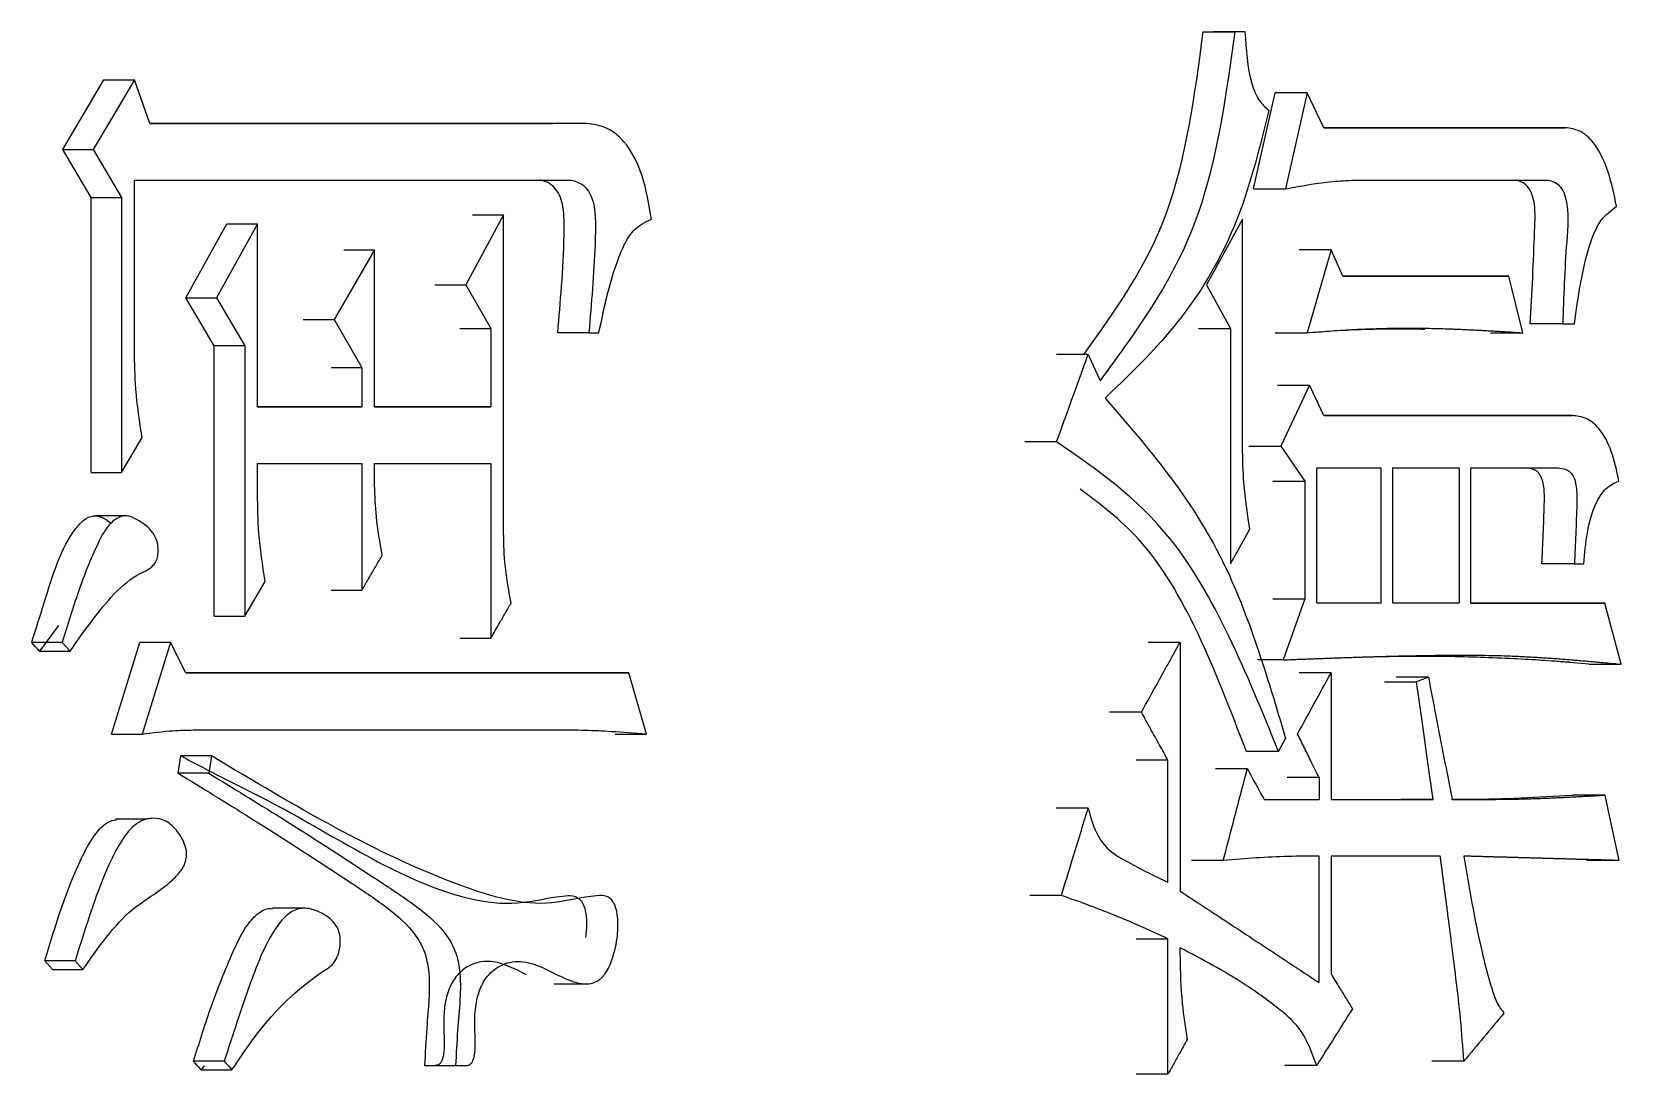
# Model space of a CAD drawing. Header units: millimetres. Extents: x 2379 to 4059, y 879 to 2067.
# Drawn here: x 3146.9 to 3150.841, y 1053.187 to 1055.773 of the extents above; entities that cross this region are included whole.
import ezdxf

# ---------------------------------------------------------------- set-up
doc = ezdxf.new("R2010")
doc.units = ezdxf.units.MM

msp = doc.modelspace()

# ---------------------------------------------------------------- linework, layer by layer
at = {"color": 7, "linetype": 'Continuous', "lineweight": 25}
for p, q in [((3149.8049, 1055.7726), (3149.8839, 1055.7726)), ((3149.9077, 1055.7726), (3149.8287, 1055.7726)), ((3149.9077, 1055.7726), (3149.8839, 1055.7726)), ((3146.9765, 1055.4805), (3147.0786, 1055.6536)), ((3147.1545, 1055.6536), (3147.0523, 1055.4805)), ((3147.0786, 1055.6536), (3147.1545, 1055.6536)), ((3147.1927, 1055.5454), (3147.1545, 1055.6536)), ((3149.9291, 1055.3832), (3149.9824, 1055.6212)), ((3150.062, 1055.6212), (3149.9828, 1055.6212)), ((3150.062, 1055.6212), (3150.0087, 1055.3832)), ((3150.1034, 1055.5346), (3150.062, 1055.6212)), ((3148.2687, 1055.5454), (3147.1927, 1055.5454)), ((3147.1927, 1055.5454), (3148.1914, 1055.5454)), ((3148.2687, 1055.5454), (3148.1916, 1055.5454)), ((3150.7015, 1055.5346), (3150.1034, 1055.5346)), ((3150.1034, 1055.5346), (3150.6211, 1055.5346)), ((3150.6215, 1055.5346), (3150.7015, 1055.5346)), ((3146.9765, 1055.4805), (3147.0523, 1055.4805)), ((3147.0467, 1055.3615), (3146.9765, 1055.4805)), ((3147.0523, 1055.4805), (3147.1226, 1055.3615)), ((3147.1545, 1055.4048), (3148.2377, 1055.4048)), ((3147.1545, 1054.9829), (3147.1545, 1055.4048)), ((3149.9295, 1055.3832), (3150.0087, 1055.3832)), ((3150.1861, 1055.4048), (3150.6608, 1055.4048)), ((3147.0467, 1055.3615), (3147.1226, 1055.3615)), ((3147.0467, 1054.68), (3147.0467, 1055.3615)), ((3147.1226, 1055.3615), (3147.1226, 1054.68)), ((3147.282, 1055.1127), (3147.3833, 1055.2966)), ((3147.4596, 1055.2966), (3147.3581, 1055.1127)), ((3147.3833, 1055.2966), (3147.4596, 1055.2966)), ((3147.4596, 1054.8423), (3147.4596, 1055.2966)), ((3148.0695, 1055.3183), (3147.9758, 1055.1452)), ((3147.9925, 1055.3183), (3148.0695, 1055.3183)), ((3148.0695, 1054.5394), (3148.0695, 1055.3183)), ((3149.9018, 1055.3075), (3149.8124, 1055.1452)), ((3149.9018, 1054.7558), (3149.9018, 1055.3075)), ((3147.7499, 1055.2317), (3147.6492, 1055.0587)), ((3147.6733, 1055.2317), (3147.7499, 1055.2317)), ((3147.7499, 1054.8423), (3147.7499, 1055.2317)), ((3150.1212, 1055.2318), (3150.0419, 1055.2318)), ((3150.1212, 1055.2318), (3150.062, 1055.0262)), ((3150.1507, 1055.1669), (3150.1212, 1055.2318)), ((3147.8989, 1055.1452), (3147.9758, 1055.1452)), ((3147.9758, 1055.1452), (3148.0383, 1055.037)), ((3149.8124, 1055.1452), (3149.872, 1055.037)), ((3150.4819, 1055.1669), (3150.5617, 1055.1669)), ((3150.5967, 1055.0262), (3150.5617, 1055.1669)), ((3147.282, 1055.1127), (3147.3581, 1055.1127)), ((3147.3517, 1054.9937), (3147.282, 1055.1127)), ((3147.3581, 1055.1127), (3147.4279, 1054.9937)), ((3147.5727, 1055.0587), (3147.6492, 1055.0587)), ((3147.6492, 1055.0587), (3147.7185, 1054.9397)), ((3147.9614, 1055.037), (3148.0383, 1055.037)), ((3148.0383, 1055.037), (3148.0383, 1054.8423)), ((3148.2811, 1055.0262), (3148.204, 1055.0262)), ((3148.2811, 1055.0262), (3148.306, 1055.0262)), ((3149.793, 1055.037), (3149.872, 1055.037)), ((3149.872, 1055.037), (3149.872, 1054.4529)), ((3149.9828, 1055.0262), (3150.062, 1055.0262)), ((3150.5168, 1055.0262), (3150.5967, 1055.0262)), ((3150.6957, 1055.0479), (3150.6157, 1055.0479)), ((3150.6957, 1055.0479), (3150.7248, 1055.0479)), ((3147.4279, 1054.9937), (3147.3517, 1054.9937)), ((3147.3517, 1054.3231), (3147.3517, 1054.9937)), ((3147.4279, 1054.9937), (3147.4279, 1054.3231)), ((3147.6419, 1054.9397), (3147.7185, 1054.9397)), ((3147.7185, 1054.9397), (3147.7185, 1054.8423)), ((3149.5191, 1054.9721), (3149.4405, 1054.9721)), ((3149.5191, 1054.9721), (3149.5491, 1054.9072)), ((3149.9887, 1054.8964), (3150.0679, 1054.8964)), ((3150.0679, 1054.8964), (3149.9968, 1054.745)), ((3150.1034, 1054.8207), (3150.0679, 1054.8964)), ((3147.7185, 1054.8423), (3147.4596, 1054.8423)), ((3147.4596, 1054.8423), (3147.6419, 1054.8423)), ((3147.6419, 1054.8423), (3147.7185, 1054.8423)), ((3148.0383, 1054.8423), (3147.7499, 1054.8423)), ((3147.7499, 1054.8423), (3147.9613, 1054.8423)), ((3147.9614, 1054.8423), (3148.0383, 1054.8423)), ((3150.719, 1054.8207), (3150.1034, 1054.8207)), ((3150.1034, 1054.8207), (3150.6385, 1054.8207)), ((3150.6389, 1054.8207), (3150.719, 1054.8207)), ((3147.1226, 1054.68), (3147.1736, 1054.7666)), ((3149.4408, 1054.7558), (3149.3623, 1054.7558)), ((3149.9177, 1054.745), (3149.9968, 1054.745)), ((3149.9968, 1054.745), (3150.0561, 1054.6584)), ((3147.4596, 1054.7017), (3147.7185, 1054.7017)), ((3147.4596, 1054.6259), (3147.4596, 1054.7017)), ((3147.7185, 1054.7017), (3147.7185, 1054.388)), ((3147.7499, 1054.7017), (3148.0383, 1054.7017)), ((3147.7499, 1054.6476), (3147.7499, 1054.7017)), ((3148.0383, 1054.7017), (3148.0383, 1054.269)), ((3147.0467, 1054.68), (3147.1226, 1054.68)), ((3150.0857, 1054.3556), (3150.0857, 1054.6909)), ((3150.0857, 1054.6909), (3150.2451, 1054.6909)), ((3150.2451, 1054.6909), (3150.2451, 1054.3556)), ((3150.2745, 1054.3556), (3150.2745, 1054.6909)), ((3150.2745, 1054.6909), (3150.4389, 1054.6909)), ((3150.4389, 1054.6909), (3150.4389, 1054.3556)), ((3150.4682, 1054.6909), (3150.6841, 1054.6909)), ((3150.4682, 1054.3556), (3150.4682, 1054.6909)), ((3150.6042, 1054.6909), (3150.6842, 1054.6909)), ((3149.9769, 1054.6584), (3150.0561, 1054.6584)), ((3150.0561, 1054.6584), (3150.0561, 1054.3664)), ((3147.1346, 1054.5722), (3147.0582, 1054.5722)), ((3149.872, 1054.4529), (3149.9196, 1054.5394)), ((3150.7248, 1054.4529), (3150.6447, 1054.4529)), ((3150.7248, 1054.4529), (3150.748, 1054.4529)), ((3147.4279, 1054.3231), (3147.4786, 1054.4096)), ((3147.6419, 1054.388), (3147.7185, 1054.388)), ((3149.9769, 1054.3664), (3150.0561, 1054.3664)), ((3150.0561, 1054.3664), (3150.0027, 1054.2149)), ((3150.2451, 1054.3556), (3150.0857, 1054.3556)), ((3150.2451, 1054.3556), (3150.1656, 1054.3556)), ((3150.4389, 1054.3556), (3150.2745, 1054.3556)), ((3150.4389, 1054.3556), (3150.3592, 1054.3556)), ((3150.8002, 1054.3556), (3150.4682, 1054.3556)), ((3150.4682, 1054.3556), (3150.7196, 1054.3556)), ((3150.72, 1054.3556), (3150.8002, 1054.3556)), ((3150.8407, 1054.2041), (3150.8002, 1054.3556)), ((3147.3517, 1054.3231), (3147.4279, 1054.3231)), ((3146.9658, 1054.3001), (3146.919, 1054.2366)), ((3147.9614, 1054.269), (3148.0383, 1054.269)), ((3146.9755, 1054.2582), (3146.8998, 1054.2582)), ((3146.919, 1054.2366), (3146.9947, 1054.2366)), ((3147.0977, 1054.031), (3147.1677, 1054.2582)), ((3147.2437, 1054.2582), (3147.1677, 1054.2582)), ((3147.2437, 1054.2582), (3147.1736, 1054.031)), ((3147.2819, 1054.1824), (3147.2437, 1054.2582)), ((3149.7468, 1054.2582), (3149.6679, 1054.2582)), ((3149.7468, 1054.2582), (3149.7468, 1053.6416)), ((3150.0027, 1054.2149), (3149.9393, 1054.2149)), ((3150.7601, 1054.2041), (3150.6926, 1054.2099)), ((3150.7605, 1054.2041), (3150.8407, 1054.2041)), ((3148.3804, 1054.1825), (3147.2819, 1054.1824)), ((3147.2819, 1054.1824), (3148.3029, 1054.1825)), ((3148.3031, 1054.1825), (3148.3804, 1054.1825)), ((3148.4237, 1054.031), (3148.3804, 1054.1825)), ((3150.1212, 1054.1825), (3150.0419, 1054.1825)), ((3150.1212, 1054.1825), (3150.1212, 1053.8688)), ((3150.2538, 1054.1608), (3150.3333, 1054.1608)), ((3150.3627, 1054.1717), (3150.2831, 1054.1717)), ((3150.3627, 1054.1717), (3150.3333, 1054.1608)), ((3149.6511, 1054.0851), (3149.5723, 1054.0851)), ((3147.0977, 1054.031), (3147.1736, 1054.031)), ((3147.3518, 1054.0418), (3148.2066, 1054.0418)), ((3148.1295, 1054.0418), (3148.2066, 1054.0418)), ((3148.3463, 1054.031), (3148.4237, 1054.031)), ((3149.9909, 1053.9878), (3150.0087, 1054.0202)), ((3147.263, 1053.9336), (3147.2693, 1053.9769)), ((3147.3454, 1053.9769), (3147.2693, 1053.9769)), ((3147.3454, 1053.9769), (3147.3391, 1053.9336)), ((3149.7169, 1053.9661), (3149.6381, 1053.9661)), ((3149.7169, 1053.6632), (3149.7169, 1053.9661)), ((3147.3391, 1053.9336), (3147.263, 1053.9336)), ((3149.9137, 1053.9445), (3149.8346, 1053.9445)), ((3150.0916, 1053.9229), (3150.0123, 1053.9229)), ((3150.0916, 1053.9229), (3150.0916, 1053.8688)), ((3150.8002, 1053.8796), (3150.7196, 1053.8796)), ((3149.5191, 1053.8471), (3149.4401, 1053.8471)), ((3149.9552, 1053.8688), (3150.0916, 1053.8688)), ((3150.0123, 1053.8688), (3150.0916, 1053.8688)), ((3150.1212, 1053.8688), (3150.3744, 1053.8688)), ((3150.3744, 1053.8688), (3150.2948, 1053.8688)), ((3147.1844, 1053.82), (3147.1085, 1053.82)), ((3149.8541, 1053.7173), (3149.7752, 1053.7173)), ((3150.0916, 1053.4144), (3150.0916, 1053.7281)), ((3150.392, 1053.7282), (3150.1212, 1053.7281)), ((3150.1212, 1053.7281), (3150.1212, 1053.4361)), ((3150.8349, 1053.7173), (3150.7548, 1053.7173)), ((3147.5735, 1053.599), (3147.4966, 1053.599)), ((3149.4529, 1053.6308), (3149.3744, 1053.6308)), ((3149.7169, 1053.5226), (3149.6381, 1053.5226)), ((3149.7169, 1053.1873), (3149.7169, 1053.5226)), ((3149.7468, 1053.4793), (3149.7468, 1053.501)), ((3146.951, 1053.4469), (3146.9318, 1053.4685)), ((3146.951, 1053.4469), (3147.0267, 1053.4469)), ((3147.0075, 1053.4685), (3147.0267, 1053.4469)), ((3148.1952, 1053.4114), (3148.2728, 1053.4114)), ((3147.3771, 1053.2198), (3147.301, 1053.2198)), ((3147.3272, 1053.2083), (3147.32, 1053.1981)), ((3147.8989, 1053.2089), (3147.9758, 1053.2089)), ((3150.0857, 1053.209), (3150.0065, 1053.209)), ((3150.4506, 1053.2197), (3150.3709, 1053.2197)), ((3147.32, 1053.1981), (3147.3961, 1053.1981)), ((3149.7169, 1053.1873), (3149.6381, 1053.1873))]:
    msp.add_line(p, q, dxfattribs=at)
at = {"color": 7, "linetype": 'Continuous', "lineweight": 25, "flags": 128}
for points in [[(3146.919, 1054.2366), (3146.9142, 1054.242), (3146.9094, 1054.2474), (3146.8998, 1054.2582)], [(3146.9755, 1054.2582), (3146.9851, 1054.2474), (3146.9947, 1054.2366)], [(3150.3744, 1053.8688), (3150.3607, 1053.9661), (3150.347, 1054.0635), (3150.3333, 1054.1608)], [(3149.9909, 1053.9878), (3149.9556, 1053.9878), (3149.9334, 1053.9878), (3149.9117, 1053.9878)], [(3150.8002, 1053.8796), (3150.8103, 1053.8326), (3150.8203, 1053.7856), (3150.8349, 1053.7173)], [(3147.0075, 1053.4685), (3146.9794, 1053.4685), (3146.9556, 1053.4685), (3146.9318, 1053.4685)], [(3147.32, 1053.1981), (3147.3152, 1053.2036), (3147.3103, 1053.2091), (3147.301, 1053.2197)], [(3147.3771, 1053.2197), (3147.382, 1053.2142), (3147.3891, 1053.2062), (3147.3962, 1053.1981)], [(3147.8739, 1053.2089), (3147.9024, 1053.2089), (3147.9507, 1053.2089)]]:
    msp.add_lwpolyline(points, dxfattribs=at)
at = {"color": 7, "linetype": 'Continuous', "lineweight": 25}
for points, knots in [([(3149.508, 1054.9721), (3149.5861, 1055.0805), (3149.7398, 1055.2936), (3149.7832, 1055.6148), (3149.8045, 1055.7726)], [0, 0, 0, 0, 0.5085385, 1, 1, 1, 1]), ([(3149.5491, 1054.9072), (3149.6427, 1055.0346), (3149.8126, 1055.2658), (3149.8618, 1055.6155), (3149.8839, 1055.7726)], [0, 0, 0, 0, 0.550671, 1, 1, 1, 1]), ([(3149.8045, 1055.7726), (3149.8089, 1055.7726), (3149.8169, 1055.7726), (3149.8248, 1055.7726), (3149.8283, 1055.7726)], [0, 0, 0, 0, 0.56, 1, 1, 1, 1]), ([(3149.9077, 1055.7726), (3149.9106, 1055.7286), (3149.9146, 1055.6677), (3149.9405, 1055.6008), (3149.9584, 1055.5855), (3149.9671, 1055.5779)], [0, 0, 0, 0, 0.571542, 0.789948, 1, 1, 1, 1]), ([(3149.9671, 1055.5779), (3149.945, 1055.4884), (3149.9014, 1055.3114), (3149.7632, 1055.058), (3149.6373, 1054.9371), (3149.5611, 1054.864)], [0, 0, 0, 0, 0.288018, 0.569196, 1, 1, 1, 1]), ([(3148.4361, 1055.3075), (3148.43, 1055.3445), (3148.418, 1055.4173), (3148.3754, 1055.5001), (3148.3214, 1055.5407), (3148.2862, 1055.5439), (3148.2687, 1055.5454)], [0, 0, 0, 0, 0.292671, 0.574804, 0.788903, 1, 1, 1, 1]), ([(3150.8292, 1055.3399), (3150.8232, 1055.3688), (3150.8114, 1055.4256), (3150.7806, 1055.492), (3150.7412, 1055.5297), (3150.7147, 1055.533), (3150.7015, 1055.5346)], [0, 0, 0, 0, 0.291495, 0.574413, 0.789057, 1, 1, 1, 1]), ([(3148.2038, 1055.0262), (3148.2072, 1055.0645), (3148.2142, 1055.1446), (3148.2198, 1055.2402), (3148.2203, 1055.3118), (3148.216, 1055.3513), (3148.2032, 1055.3782), (3148.1882, 1055.3946), (3148.1732, 1055.4019), (3148.1635, 1055.4041), (3148.1604, 1055.4048)], [0, 0, 0, 0, 0.268829, 0.56133, 0.664341, 0.768404, 0.830798, 0.892792, 0.965759, 1, 1, 1, 1]), ([(3148.2377, 1055.4048), (3148.2477, 1055.402), (3148.2683, 1055.3961), (3148.2939, 1055.3579), (3148.2982, 1055.3016), (3148.2951, 1055.1912), (3148.2873, 1055.0992), (3148.2811, 1055.0262)], [0, 0, 0, 0, 0.110883, 0.226049, 0.356903, 0.489202, 1, 1, 1, 1]), ([(3150.0087, 1055.3832), (3150.0314, 1055.3874), (3150.0722, 1055.3951), (3150.1314, 1055.4027), (3150.1679, 1055.4041), (3150.1861, 1055.4048)], [0, 0, 0, 0, 0.38409, 0.691775, 1, 1, 1, 1]), ([(3150.6153, 1055.0479), (3150.6175, 1055.0861), (3150.622, 1055.1635), (3150.6246, 1055.2545), (3150.628, 1055.3181), (3150.6256, 1055.3514), (3150.6181, 1055.3752), (3150.6075, 1055.3922), (3150.5943, 1055.4002), (3150.5848, 1055.4035), (3150.5804, 1055.4049)], [0, 0, 0, 0, 0.286968, 0.580596, 0.680153, 0.764019, 0.826522, 0.878176, 0.943989, 1, 1, 1, 1]), ([(3150.6608, 1055.4049), (3150.6688, 1055.4024), (3150.6817, 1055.3984), (3150.6967, 1055.38), (3150.7124, 1055.3337), (3150.7016, 1055.2163), (3150.698, 1055.1148), (3150.6957, 1055.0479)], [0, 0, 0, 0, 0.101343, 0.162893, 0.226662, 0.489518, 1, 1, 1, 1]), ([(3150.7248, 1055.0479), (3150.7339, 1055.1145), (3150.7464, 1055.2065), (3150.7873, 1055.3088), (3150.8154, 1055.3297), (3150.8292, 1055.3399)], [0, 0, 0, 0, 0.5719863, 0.7904957, 1, 1, 1, 1]), ([(3148.306, 1055.0262), (3148.3198, 1055.0926), (3148.3389, 1055.1843), (3148.388, 1055.285), (3148.4203, 1055.3001), (3148.4361, 1055.3075)], [0, 0, 0, 0, 0.572938, 0.791384, 1, 1, 1, 1]), ([(3150.5617, 1055.1669), (3150.4623, 1055.1669), (3150.3258, 1055.1669), (3150.1881, 1055.1669), (3150.1507, 1055.1669)], [0, 0, 0, 0, 0.728341, 1, 1, 1, 1]), ([(3150.1507, 1055.1669), (3150.2242, 1055.1669), (3150.3349, 1055.1669), (3150.4446, 1055.1669), (3150.4814, 1055.1669)], [0, 0, 0, 0, 0.664139, 1, 1, 1, 1]), ([(3150.062, 1055.0262), (3150.0804, 1055.0276), (3150.108, 1055.0298), (3150.1401, 1055.032), (3150.1561, 1055.033), (3150.1722, 1055.034), (3150.2203, 1055.0366), (3150.2844, 1055.0381), (3150.3575, 1055.0375), (3150.3962, 1055.0365), (3150.419, 1055.0357), (3150.4258, 1055.0354), (3150.4349, 1055.0351), (3150.444, 1055.0347), (3150.4531, 1055.0343), (3150.46, 1055.034), (3150.4668, 1055.0336), (3150.4759, 1055.0332), (3150.485, 1055.0327), (3150.4941, 1055.0322), (3150.5009, 1055.0319), (3150.51, 1055.0314), (3150.519, 1055.0309), (3150.5304, 1055.0302), (3150.5417, 1055.0296), (3150.5553, 1055.0288), (3150.5737, 1055.0276), (3150.5875, 1055.0268), (3150.5967, 1055.0262)], [0, 0, 0, 0, 0.10244, 0.15366, 0.17927, 0.192075, 0.243295, 0.448194, 0.550635, 0.653077, 0.665882, 0.678687, 0.691492, 0.717102, 0.729907, 0.742712, 0.755517, 0.768321, 0.793931, 0.806736, 0.819541, 0.832346, 0.857956, 0.870761, 0.896371, 0.921981, 0.947591, 1, 1, 1, 1]), ([(3150.149, 1055.0326), (3150.1502, 1055.0326), (3150.1592, 1055.033), (3150.2476, 1055.0365), (3150.303, 1055.0363), (3150.3413, 1055.0356), (3150.3493, 1055.0353), (3150.3542, 1055.0351)], [0, 0, 0, 0, 0.061722, 0.491152, 0.7307935, 0.8351844, 1, 1, 1, 1]), ([(3147.1736, 1054.7666), (3147.1673, 1054.8063), (3147.1559, 1054.8775), (3147.1549, 1054.9506), (3147.1545, 1054.9829)], [0, 0, 0, 0, 0.558835, 1, 1, 1, 1]), ([(3149.4408, 1054.7558), (3149.4513, 1054.7848), (3149.4696, 1054.8354), (3149.4957, 1054.9075), (3149.5113, 1054.9506), (3149.5191, 1054.9721)], [0, 0, 0, 0, 0.402386, 0.701193, 1, 1, 1, 1]), ([(3149.5611, 1054.864), (3149.6673, 1054.7415), (3149.86, 1054.5194), (3149.9626, 1054.1748), (3150.0087, 1054.0202)], [0, 0, 0, 0, 0.551113, 1, 1, 1, 1]), ([(3150.835, 1054.6584), (3150.8296, 1054.6838), (3150.8191, 1054.7336), (3150.7894, 1054.7887), (3150.7538, 1054.8174), (3150.7305, 1054.8196), (3150.719, 1054.8207)], [0, 0, 0, 0, 0.291879, 0.573778, 0.788361, 1, 1, 1, 1]), ([(3149.9909, 1053.9878), (3149.9114, 1054.1832), (3149.772, 1054.5263), (3149.5405, 1054.6867), (3149.4408, 1054.7558)], [0, 0, 0, 0, 0.5695969, 1, 1, 1, 1]), ([(3149.9196, 1054.5394), (3149.9135, 1054.5805), (3149.903, 1054.6517), (3149.9021, 1054.7248), (3149.9018, 1054.7558)], [0, 0, 0, 0, 0.576908, 1, 1, 1, 1]), ([(3150.6443, 1054.4529), (3150.6465, 1054.5022), (3150.6492, 1054.5644), (3150.651, 1054.6386), (3150.6426, 1054.6751), (3150.6228, 1054.6894), (3150.61, 1054.6904), (3150.6036, 1054.6909)], [0, 0, 0, 0, 0.513666, 0.647616, 0.773872, 0.888864, 1, 1, 1, 1]), ([(3150.6841, 1054.6909), (3150.6904, 1054.6904), (3150.7033, 1054.6894), (3150.7231, 1054.6751), (3150.7315, 1054.6386), (3150.7298, 1054.5644), (3150.727, 1054.5022), (3150.7248, 1054.4529)], [0, 0, 0, 0, 0.111245, 0.226323, 0.352571, 0.486481, 1, 1, 1, 1]), ([(3147.4786, 1054.4096), (3147.4723, 1054.4494), (3147.461, 1054.5205), (3147.46, 1054.5937), (3147.4596, 1054.6259)], [0, 0, 0, 0, 0.558836, 1, 1, 1, 1]), ([(3147.7688, 1054.4745), (3147.7631, 1054.5062), (3147.7528, 1054.5629), (3147.7508, 1054.6217), (3147.7499, 1054.6476)], [0, 0, 0, 0, 0.558879, 1, 1, 1, 1]), ([(3149.9113, 1053.9878), (3149.8346, 1054.1884), (3149.7283, 1054.4667), (3149.5493, 1054.6008), (3149.4994, 1054.6381)], [0, 0, 0, 0, 0.72121, 1, 1, 1, 1]), ([(3150.748, 1054.4529), (3150.7503, 1054.4791), (3150.7549, 1054.5309), (3150.7728, 1054.5976), (3150.8016, 1054.6437), (3150.8239, 1054.6536), (3150.835, 1054.6584)], [0, 0, 0, 0, 0.2904, 0.575151, 0.790821, 1, 1, 1, 1]), ([(3146.8998, 1054.2582), (3146.9101, 1054.2908), (3146.9409, 1054.3889), (3146.976, 1054.5057), (3147.0286, 1054.5634), (3147.0523, 1054.5748), (3147.0764, 1054.5689), (3147.0903, 1054.5586), (3147.0973, 1054.5535)], [0, 0, 0, 0, 0.2296847, 0.691562, 0.7707687, 0.8503095, 0.9246507, 1, 1, 1, 1]), ([(3146.9947, 1054.2366), (3147.0121, 1054.2611), (3147.0648, 1054.335), (3147.1321, 1054.4167), (3147.1945, 1054.4402), (3147.2084, 1054.4588), (3147.2127, 1054.4727), (3147.2138, 1054.4888), (3147.2116, 1054.5063), (3147.205, 1054.5246), (3147.1865, 1054.5469), (3147.1625, 1054.5627), (3147.1353, 1054.5748), (3147.1115, 1054.568), (3147.0852, 1054.5458), (3147.0519, 1054.4823), (3147.0142, 1054.3851), (3146.9884, 1054.3007), (3146.9755, 1054.2582)], [0, 0, 0, 0, 0.109185, 0.329159, 0.383764, 0.397994, 0.412315, 0.428913, 0.44575, 0.465116, 0.490353, 0.552222, 0.585254, 0.61868, 0.660425, 0.720614, 0.859403, 1, 1, 1, 1]), ([(3148.0882, 1054.3555), (3148.0821, 1054.3892), (3148.0712, 1054.4493), (3148.07, 1054.5118), (3148.0695, 1054.5394)], [0, 0, 0, 0, 0.558545, 1, 1, 1, 1]), ([(3147.7185, 1054.388), (3147.7257, 1054.4003), (3147.7377, 1054.4209), (3147.7544, 1054.4498), (3147.764, 1054.4663), (3147.7688, 1054.4745)], [0, 0, 0, 0, 0.42837, 0.714189, 1, 1, 1, 1]), ([(3148.0383, 1054.269), (3148.0454, 1054.2813), (3148.0573, 1054.302), (3148.0739, 1054.3308), (3148.0835, 1054.3473), (3148.0882, 1054.3555)], [0, 0, 0, 0, 0.428365, 0.714185, 1, 1, 1, 1]), ([(3149.6511, 1054.0851), (3149.6649, 1054.1101), (3149.6878, 1054.1514), (3149.7196, 1054.2091), (3149.7377, 1054.2418), (3149.7468, 1054.2582)], [0, 0, 0, 0, 0.432644, 0.716322, 1, 1, 1, 1]), ([(3150.0027, 1054.2149), (3150.008, 1054.2151), (3150.0185, 1054.2155), (3150.0343, 1054.2161), (3150.05, 1054.2167), (3150.0658, 1054.2173), (3150.0789, 1054.2178), (3150.0921, 1054.2183), (3150.1025, 1054.2187), (3150.113, 1054.2191), (3150.1209, 1054.2193), (3150.1275, 1054.2196), (3150.1366, 1054.2199), (3150.1458, 1054.2202), (3150.1563, 1054.2206), (3150.1641, 1054.2208), (3150.1746, 1054.2212), (3150.1851, 1054.2215), (3150.1982, 1054.222), (3150.2086, 1054.2223), (3150.2191, 1054.2226), (3150.2256, 1054.2228), (3150.2321, 1054.223), (3150.2387, 1054.2232), (3150.2452, 1054.2234), (3150.2517, 1054.2236), (3150.2583, 1054.2237), (3150.2648, 1054.2239), (3150.2713, 1054.2241), (3150.2778, 1054.2242), (3150.2844, 1054.2244), (3150.2909, 1054.2246), (3150.2974, 1054.2247), (3150.3039, 1054.2249), (3150.3105, 1054.225), (3150.3248, 1054.2253), (3150.3795, 1054.2264), (3150.4523, 1054.2271), (3150.525, 1054.2259), (3150.5612, 1054.2248), (3150.5819, 1054.2239), (3150.5974, 1054.2232), (3150.6129, 1054.2224), (3150.6284, 1054.2215), (3150.6413, 1054.2207), (3150.6542, 1054.2199), (3150.6671, 1054.219), (3150.68, 1054.2181), (3150.6929, 1054.2171), (3150.7058, 1054.2161), (3150.7212, 1054.2148), (3150.7341, 1054.2137), (3150.747, 1054.2126), (3150.7598, 1054.2115), (3150.7727, 1054.2104), (3150.7855, 1054.2092), (3150.7983, 1054.208), (3150.8112, 1054.2069), (3150.8253, 1054.2056), (3150.8343, 1054.2047), (3150.8407, 1054.2041)], [0, 0, 0, 0, 0.018603, 0.037206, 0.055809, 0.074412, 0.093015, 0.102316, 0.120919, 0.130221, 0.139522, 0.148824, 0.153474, 0.172077, 0.181379, 0.19068, 0.199982, 0.218585, 0.227886, 0.246489, 0.255791, 0.265092, 0.269743, 0.279044, 0.288346, 0.292997, 0.302298, 0.311599, 0.31625, 0.325552, 0.334853, 0.339504, 0.348805, 0.358107, 0.362758, 0.372059, 0.409265, 0.558092, 0.632505, 0.669711, 0.688314, 0.706917, 0.72552, 0.744123, 0.762726, 0.772028, 0.790631, 0.809233, 0.818535, 0.837138, 0.855741, 0.874344, 0.883645, 0.902248, 0.920851, 0.930153, 0.948756, 0.967359, 0.97666, 1, 1, 1, 1]), ([(3150.2121, 1054.2224), (3150.2121, 1054.2224), (3150.2121, 1054.2224), (3150.2915, 1054.2244), (3150.4226, 1054.225), (3150.5732, 1054.2189), (3150.6587, 1054.2135), (3150.6952, 1054.2109), (3150.7078, 1054.21), (3150.7128, 1054.2096), (3150.7125, 1054.2097), (3150.7125, 1054.2097)], [0, 0, 0, 0, 0.005956, 0.09253, 0.479471, 0.775614, 0.898514, 0.970424, 0.985739, 0.999253, 1, 1, 1, 1]), ([(3150.0383, 1054.031), (3150.0521, 1054.0563), (3150.0798, 1054.1068), (3150.1074, 1054.1572), (3150.1212, 1054.1825)], [0, 0, 0, 0, 0.5, 1, 1, 1, 1]), ([(3150.3627, 1054.1717), (3150.3689, 1054.1396), (3150.3818, 1054.0731), (3150.4013, 1053.9722), (3150.4147, 1053.9032), (3150.4214, 1053.8688)], [0, 0, 0, 0, 0.317295, 0.658647, 1, 1, 1, 1]), ([(3149.7169, 1053.9661), (3149.71, 1053.9786), (3149.6956, 1054.0047), (3149.6736, 1054.0443), (3149.6586, 1054.0715), (3149.6511, 1054.0851)], [0, 0, 0, 0, 0.314652, 0.657325, 1, 1, 1, 1]), ([(3147.1736, 1054.031), (3147.1989, 1054.0343), (3147.2413, 1054.0399), (3147.3007, 1054.0411), (3147.3347, 1054.0416), (3147.3518, 1054.0418)], [0, 0, 0, 0, 0.426865, 0.713404, 1, 1, 1, 1]), ([(3148.2066, 1054.0418), (3148.2284, 1054.0415), (3148.272, 1054.041), (3148.3444, 1054.0377), (3148.3949, 1054.0334), (3148.4237, 1054.031)], [0, 0, 0, 0, 0.300385, 0.600783, 1, 1, 1, 1]), ([(3150.0916, 1053.9229), (3150.0852, 1053.9359), (3150.0731, 1053.9605), (3150.0553, 1053.9965), (3150.044, 1054.0195), (3150.0383, 1054.031)], [0, 0, 0, 0, 0.36195, 0.680974, 1, 1, 1, 1]), ([(3147.2693, 1053.9769), (3147.2867, 1053.9677), (3147.3737, 1053.9215), (3147.6139, 1053.8055), (3147.8666, 1053.6341), (3148.1055, 1053.604), (3148.1912, 1053.6288), (3148.2429, 1053.6311), (3148.2578, 1053.6233), (3148.2669, 1053.611), (3148.2736, 1053.5905), (3148.277, 1053.5611), (3148.2742, 1053.5388), (3148.2727, 1053.5266)], [0, 0, 0, 0, 0.049956, 0.249704, 0.686626, 0.796056, 0.90562, 0.927942, 0.938242, 0.948634, 0.960298, 0.978294, 1, 1, 1, 1]), ([(3147.9758, 1053.2089), (3147.9786, 1053.209), (3147.9835, 1053.2093), (3147.9897, 1053.2139), (3147.9943, 1053.2214), (3147.9989, 1053.2381), (3148.0001, 1053.2799), (3147.9959, 1053.3321), (3148.0058, 1053.3877), (3148.0227, 1053.4238), (3148.0495, 1053.4521), (3148.0888, 1053.4696), (3148.1578, 1053.4641), (3148.2195, 1053.4196), (3148.2762, 1053.409), (3148.3037, 1053.4169), (3148.3247, 1053.4383), (3148.3423, 1053.4775), (3148.3525, 1053.5243), (3148.3539, 1053.5673), (3148.3499, 1053.5949), (3148.3434, 1053.6123), (3148.3351, 1053.6232), (3148.3206, 1053.6312), (3148.2711, 1053.6289), (3148.1527, 1053.5945), (3147.8237, 1053.69), (3147.5492, 1053.8547), (3147.3454, 1053.9769)], [0, 0, 0, 0, 0.005261, 0.008837, 0.012422, 0.017277, 0.029828, 0.061172, 0.078769, 0.096459, 0.112862, 0.137643, 0.170618, 0.238675, 0.261666, 0.275651, 0.289759, 0.306991, 0.331345, 0.347224, 0.357105, 0.364402, 0.370592, 0.376767, 0.392657, 0.46137, 0.600195, 1, 1, 1, 1]), ([(3147.263, 1053.9336), (3147.3226, 1053.8972), (3147.4678, 1053.8083), (3147.641, 1053.6956), (3147.7794, 1053.6038), (3147.8421, 1053.5498), (3147.8752, 1053.4929), (3147.8906, 1053.4135), (3147.8789, 1053.3186), (3147.8752, 1053.2397), (3147.8738, 1053.2089)], [0, 0, 0, 0, 0.221958, 0.540906, 0.653572, 0.7486099, 0.7892232, 0.8220777, 0.9304856, 1, 1, 1, 1]), ([(3147.3391, 1053.9336), (3147.3987, 1053.8972), (3147.5441, 1053.8084), (3147.7174, 1053.6957), (3147.8561, 1053.6039), (3147.919, 1053.5498), (3147.9522, 1053.4926), (3147.9678, 1053.4115), (3147.9558, 1053.3167), (3147.9521, 1053.238), (3147.9507, 1053.2089)], [0, 0, 0, 0, 0.2217717, 0.5408252, 0.6535026, 0.7489436, 0.7896473, 0.8225494, 0.93445, 1, 1, 1, 1]), ([(3149.8541, 1053.7173), (3149.8622, 1053.7482), (3149.8762, 1053.8016), (3149.8961, 1053.8773), (3149.9078, 1053.9221), (3149.9137, 1053.9445)], [0, 0, 0, 0, 0.4083, 0.70415, 1, 1, 1, 1]), ([(3149.9137, 1053.9445), (3149.9206, 1053.9319), (3149.9345, 1053.9066), (3149.9483, 1053.8814), (3149.9552, 1053.8688)], [0, 0, 0, 0, 0.5000008, 1, 1, 1, 1]), ([(3150.4203, 1053.869), (3150.4351, 1053.8691), (3150.4926, 1053.8691), (3150.5925, 1053.872), (3150.6772, 1053.8771), (3150.7196, 1053.8796)], [0, 0, 0, 0, 0.147579, 0.573728, 1, 1, 1, 1]), ([(3150.4214, 1053.8688), (3150.4625, 1053.8687), (3150.505, 1053.8687), (3150.5499, 1053.8692), (3150.5563, 1053.8693), (3150.5628, 1053.8694), (3150.5692, 1053.8695), (3150.5743, 1053.8696), (3150.5807, 1053.8697), (3150.5858, 1053.8698), (3150.5922, 1053.87), (3150.5974, 1053.8701), (3150.6038, 1053.8702), (3150.6102, 1053.8704), (3150.6204, 1053.8707), (3150.6294, 1053.871), (3150.6384, 1053.8713), (3150.6448, 1053.8715), (3150.6511, 1053.8718), (3150.6575, 1053.872), (3150.6639, 1053.8723), (3150.6716, 1053.8726), (3150.6793, 1053.873), (3150.6857, 1053.8733), (3150.6921, 1053.8736), (3150.6984, 1053.8739), (3150.7048, 1053.8742), (3150.7099, 1053.8745), (3150.715, 1053.8747), (3150.7201, 1053.875), (3150.7265, 1053.8754), (3150.7329, 1053.8757), (3150.7393, 1053.8761), (3150.7457, 1053.8764), (3150.7597, 1053.8772), (3150.7783, 1053.8783), (3150.7943, 1053.8793), (3150.8002, 1053.8796)], [0, 0, 0, 0, 0.32454, 0.334682, 0.354966, 0.37525, 0.385391, 0.405675, 0.415817, 0.436101, 0.446242, 0.466526, 0.476668, 0.496952, 0.517235, 0.557803, 0.567945, 0.588228, 0.608512, 0.618654, 0.638938, 0.659221, 0.679505, 0.699789, 0.709931, 0.730214, 0.750498, 0.76064, 0.770782, 0.791065, 0.801207, 0.821491, 0.841775, 0.851916, 0.8722, 0.953335, 1, 1, 1, 1]), ([(3149.4529, 1053.6308), (3149.4621, 1053.6609), (3149.4777, 1053.7121), (3149.4998, 1053.7842), (3149.5126, 1053.8261), (3149.519, 1053.8471)], [0, 0, 0, 0, 0.417909, 0.708955, 1, 1, 1, 1]), ([(3149.5191, 1053.8471), (3149.5249, 1053.8258), (3149.5363, 1053.7839), (3149.5729, 1053.7368), (3149.6189, 1053.7134), (3149.6676, 1053.6867), (3149.7005, 1053.671), (3149.7169, 1053.6632)], [0, 0, 0, 0, 0.178456, 0.349692, 0.567005, 0.783635, 1, 1, 1, 1]), ([(3146.9318, 1053.4685), (3146.9588, 1053.557), (3146.9927, 1053.668), (3147.0526, 1053.7798), (3147.0842, 1053.8143), (3147.1048, 1053.8176), (3147.11, 1053.8185)], [0, 0, 0, 0, 0.631823, 0.79327, 0.948374, 1, 1, 1, 1]), ([(3147.0267, 1053.4469), (3147.065, 1053.5019), (3147.1328, 1053.5994), (3147.2298, 1053.646), (3147.2724, 1053.6937), (3147.2815, 1053.7141), (3147.2847, 1053.7321), (3147.2816, 1053.7514), (3147.2727, 1053.7727), (3147.2565, 1053.7971), (3147.2316, 1053.818), (3147.2008, 1053.8241), (3147.1649, 1053.8165), (3147.1283, 1053.7806), (3147.0685, 1053.6671), (3147.0345, 1053.5565), (3147.0075, 1053.4685)], [0, 0, 0, 0, 0.207529, 0.367372, 0.400836, 0.41667, 0.431354, 0.448141, 0.466694, 0.497248, 0.538464, 0.578549, 0.619959, 0.682145, 0.746849, 1, 1, 1, 1]), ([(3150.0916, 1053.7281), (3150.0663, 1053.7281), (3150.0142, 1053.728), (3149.935, 1053.7242), (3149.8811, 1053.7196), (3149.8541, 1053.7173)], [0, 0, 0, 0, 0.320269, 0.660054, 1, 1, 1, 1]), ([(3150.4506, 1053.2197), (3150.4481, 1053.2542), (3150.4432, 1053.3233), (3150.4291, 1053.4421), (3150.4176, 1053.5329), (3150.4098, 1053.5927), (3150.4082, 1053.6053), (3150.407, 1053.6148), (3150.4057, 1053.6242), (3150.4047, 1053.6321), (3150.4037, 1053.64), (3150.4028, 1053.6463), (3150.4018, 1053.6542), (3150.4008, 1053.662), (3150.3997, 1053.6699), (3150.3987, 1053.6778), (3150.3977, 1053.6856), (3150.3966, 1053.6935), (3150.3956, 1053.7014), (3150.3945, 1053.7093), (3150.3933, 1053.7187), (3150.3925, 1053.725), (3150.392, 1053.7282)], [0, 0, 0, 0, 0.201249, 0.402512, 0.701241, 0.738586, 0.757258, 0.77593, 0.794603, 0.813275, 0.822611, 0.841284, 0.85062, 0.869292, 0.887965, 0.897301, 0.915973, 0.934645, 0.943982, 0.962654, 0.981327, 1, 1, 1, 1]), ([(3150.8349, 1053.7173), (3150.8331, 1053.7174), (3150.8303, 1053.7175), (3150.8266, 1053.7176), (3150.823, 1053.7177), (3150.8183, 1053.7178), (3150.8128, 1053.718), (3150.8073, 1053.7181), (3150.8017, 1053.7183), (3150.7962, 1053.7184), (3150.7907, 1053.7186), (3150.7851, 1053.7187), (3150.7796, 1053.7189), (3150.774, 1053.7191), (3150.7685, 1053.7192), (3150.7611, 1053.7194), (3150.7537, 1053.7196), (3150.7463, 1053.7198), (3150.7408, 1053.72), (3150.7352, 1053.7201), (3150.7297, 1053.7203), (3150.7241, 1053.7205), (3150.7186, 1053.7206), (3150.713, 1053.7208), (3150.7075, 1053.7209), (3150.7019, 1053.7211), (3150.6964, 1053.7212), (3150.6908, 1053.7214), (3150.6834, 1053.7216), (3150.676, 1053.7218), (3150.6686, 1053.722), (3150.663, 1053.7222), (3150.6575, 1053.7223), (3150.6519, 1053.7225), (3150.6463, 1053.7226), (3150.6408, 1053.7228), (3150.6352, 1053.723), (3150.6297, 1053.7231), (3150.6241, 1053.7233), (3150.6185, 1053.7234), (3150.6111, 1053.7236), (3150.6037, 1053.7238), (3150.5962, 1053.7241), (3150.5907, 1053.7242), (3150.5851, 1053.7244), (3150.5795, 1053.7245), (3150.574, 1053.7247), (3150.5684, 1053.7248), (3150.5628, 1053.725), (3150.5572, 1053.7252), (3150.5516, 1053.7253), (3150.5461, 1053.7255), (3150.5405, 1053.7256), (3150.533, 1053.7258), (3150.5256, 1053.726), (3150.5182, 1053.7263), (3150.5126, 1053.7264), (3150.507, 1053.7266), (3150.5014, 1053.7267), (3150.4958, 1053.7269), (3150.4902, 1053.727), (3150.4846, 1053.7272), (3150.479, 1053.7274), (3150.4735, 1053.7275), (3150.4679, 1053.7277), (3150.4603, 1053.7279), (3150.4545, 1053.728), (3150.4506, 1053.7282)], [0, 0, 0, 0, 0.014477, 0.021715, 0.028953, 0.043429, 0.057906, 0.072382, 0.086858, 0.101335, 0.115811, 0.130287, 0.144764, 0.15924, 0.173716, 0.188193, 0.217145, 0.231622, 0.246098, 0.260574, 0.275051, 0.289527, 0.304003, 0.31848, 0.332956, 0.347432, 0.361908, 0.376385, 0.390861, 0.419814, 0.43429, 0.448766, 0.463243, 0.477719, 0.492195, 0.506672, 0.521148, 0.535624, 0.550101, 0.564577, 0.579053, 0.608006, 0.622482, 0.636959, 0.651435, 0.665911, 0.680388, 0.694864, 0.70934, 0.723817, 0.738293, 0.752769, 0.767246, 0.781722, 0.810675, 0.825151, 0.839627, 0.854104, 0.86858, 0.883056, 0.897533, 0.912009, 0.926485, 0.940962, 0.955438, 0.969914, 1, 1, 1, 1]), ([(3150.4506, 1053.7282), (3150.4637, 1053.6502), (3150.4825, 1053.5381), (3150.5133, 1053.4196), (3150.531, 1053.3639), (3150.5438, 1053.347), (3150.55, 1053.3387)], [0, 0, 0, 0, 0.564923, 0.811394, 0.907312, 1, 1, 1, 1]), ([(3149.7468, 1053.6416), (3149.7849, 1053.6166), (3149.8617, 1053.5662), (3149.9766, 1053.4905), (3150.0533, 1053.4398), (3150.0916, 1053.4144)], [0, 0, 0, 0, 0.330678, 0.665338, 1, 1, 1, 1]), ([(3147.301, 1053.2197), (3147.3144, 1053.2633), (3147.3437, 1053.3577), (3147.3878, 1053.4678), (3147.4258, 1053.5488), (3147.4569, 1053.5852), (3147.4813, 1053.5999), (3147.4946, 1053.5979), (3147.4966, 1053.5976)], [0, 0, 0, 0, 0.286903, 0.6225, 0.772264, 0.876903, 0.981839, 1, 1, 1, 1]), ([(3147.3962, 1053.1981), (3147.4186, 1053.2317), (3147.4866, 1053.3331), (3147.5747, 1053.4124), (3147.6437, 1053.4562), (3147.656, 1053.4735), (3147.663, 1053.4949), (3147.6654, 1053.5168), (3147.6633, 1053.5369), (3147.6564, 1053.5546), (3147.6369, 1053.5778), (3147.6067, 1053.5942), (3147.5694, 1053.6021), (3147.5366, 1053.5884), (3147.487, 1053.5324), (3147.4359, 1053.4019), (3147.3979, 1053.2841), (3147.3771, 1053.2197)], [0, 0, 0, 0, 0.118687, 0.359196, 0.382949, 0.402078, 0.421221, 0.441113, 0.455768, 0.470499, 0.490908, 0.548405, 0.590663, 0.633125, 0.674263, 0.821869, 1, 1, 1, 1]), ([(3149.7169, 1053.5226), (3149.693, 1053.5338), (3149.6453, 1053.5561), (3149.5575, 1053.5931), (3149.493, 1053.6163), (3149.4529, 1053.6308)], [0, 0, 0, 0, 0.274107, 0.548239, 1, 1, 1, 1]), ([(3150.0857, 1053.209), (3150.0745, 1053.239), (3150.0525, 1053.2984), (3149.9856, 1053.3556), (3149.8863, 1053.4274), (3149.8012, 1053.4723), (3149.7468, 1053.501)], [0, 0, 0, 0, 0.161067, 0.318631, 0.564031, 1, 1, 1, 1]), ([(3149.7468, 1053.4793), (3149.7476, 1053.4403), (3149.7491, 1053.3707), (3149.7599, 1053.3034), (3149.7647, 1053.2738)], [0, 0, 0, 0, 0.561073, 1, 1, 1, 1]), ([(3148.1263, 1053.4335), (3148.1013, 1053.4467), (3148.0613, 1053.4679), (3148.0056, 1053.4677), (3147.9686, 1053.4493), (3147.9424, 1053.4189), (3147.927, 1053.3808), (3147.9205, 1053.3359), (3147.9217, 1053.2967), (3147.9225, 1053.2632), (3147.9219, 1053.2417), (3147.919, 1053.2262), (3147.9151, 1053.2169), (3147.9094, 1053.2109), (3147.9037, 1053.2089), (3147.9001, 1053.2089), (3147.8988, 1053.2089)], [0, 0, 0, 0, 0.2284353, 0.3659587, 0.4774701, 0.5607562, 0.6444141, 0.7217304, 0.8129523, 0.8611619, 0.908003, 0.931324, 0.9499647, 0.9687512, 0.9890609, 1, 1, 1, 1]), ([(3150.1212, 1053.4361), (3150.1284, 1053.4243), (3150.1409, 1053.404), (3150.1586, 1053.3751), (3150.1691, 1053.3581), (3150.1743, 1053.3495)], [0, 0, 0, 0, 0.408883, 0.704441, 1, 1, 1, 1]), ([(3150.1743, 1053.3495), (3150.1596, 1053.3261), (3150.1301, 1053.2793), (3150.1005, 1053.2324), (3150.0857, 1053.209)], [0, 0, 0, 0, 0.4999998, 1, 1, 1, 1]), ([(3150.55, 1053.3387), (3150.5335, 1053.3189), (3150.5004, 1053.2792), (3150.4672, 1053.2396), (3150.4506, 1053.2197)], [0, 0, 0, 0, 0.499998, 1, 1, 1, 1]), ([(3149.7647, 1053.2738), (3149.7579, 1053.2615), (3149.7465, 1053.2409), (3149.7306, 1053.212), (3149.7214, 1053.1955), (3149.7169, 1053.1873)], [0, 0, 0, 0, 0.428361, 0.714181, 1, 1, 1, 1]), ([(3147.9507, 1053.2089), (3147.9554, 1053.2089), (3147.9637, 1053.2089), (3147.9721, 1053.2089), (3147.9758, 1053.2089)], [0, 0, 0, 0, 0.56, 1, 1, 1, 1])]:
    msp.add_open_spline(points, degree=3, knots=knots, dxfattribs=at)

doc.saveas('drawing.dxf')
